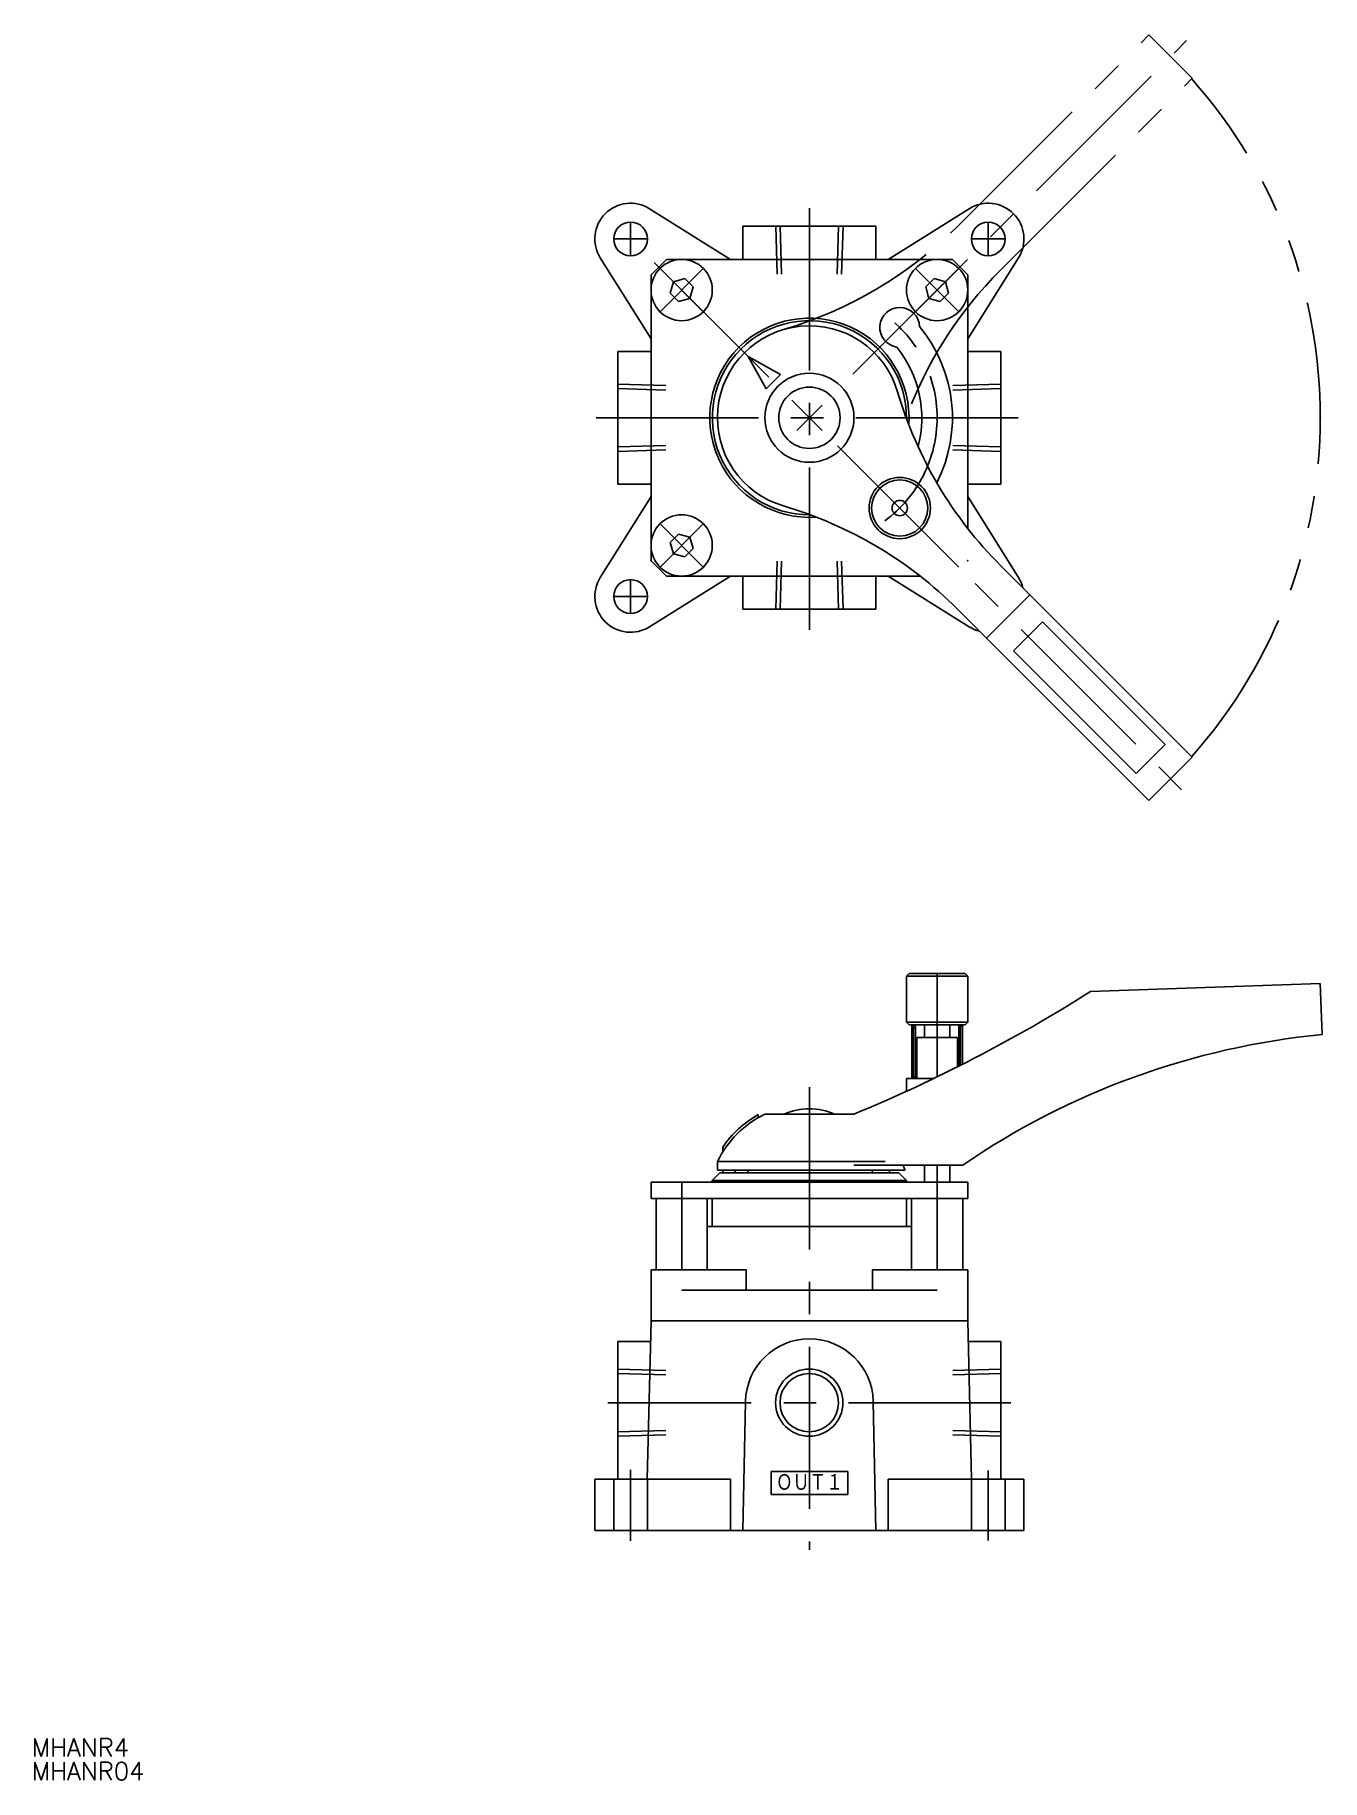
# Model space of a CAD drawing. Extents: x 1 to 253, y 0 to 342.
import ezdxf

# ---------------------------------------------------------------- set-up
doc = ezdxf.new("R2010")
doc.units = 0
for name, pattern in [('CENTER', [50.8, 31.75, -6.35, 6.35, -6.35]), ('DASHED', [19.05, 12.7, -6.35]), ('PHANTOM', [63.5, 31.75, -6.35, 6.35, -6.35, 6.35, -6.35])]:
    doc.linetypes.add(name, pattern=pattern)
doc.layers.get('0').update_dxf_attribs({"linetype": 'CONTINUOUS'})
doc.layers.add('CENTER', color=1, linetype='CENTER')
doc.styles.get("Standard").update_dxf_attribs({"font": 'txt', "bigfont": 'BIGFONT'})

# ---------------------------------------------------------------- blocks, each defined once
blk = doc.blocks.new('*U26')
at = {"color": 7, "linetype": 'CONTINUOUS', "width": 0.851241}
blk.add_text('ＯＵＴ１', height=3.5, dxfattribs=at).set_placement((145.65, 56.5))

msp = doc.modelspace()

# ---------------------------------------------------------------- linework, layer by layer
at = {"color": 3, "linetype": 'PHANTOM'}
for p, q in [((181.17, 304.19), (218.66, 341.67)), ((218.66, 341.67), (227.14, 333.19)), ((189.66, 295.7), (227.14, 333.19))]:
    msp.add_line(p, q, dxfattribs=at)
at = {"color": 7, "linetype": 'CONTINUOUS'}
for p, q in [((136.75, 297.72), (120.91, 307.65)), ((167.63, 297.72), (183.47, 307.65)), ((139.19, 304.22), (139.19, 297.72)), ((139.19, 304.22), (165.19, 304.22)), ((165.19, 304.22), (165.19, 297.72)), ((121.19, 282.16), (111.26, 298)), ((124.19, 297.72), (121.19, 294.72)), ((124.19, 297.72), (180.19, 297.72)), ((180.19, 297.72), (183.19, 294.72)), ((183.19, 282.16), (193.12, 298)), ((121.19, 238.72), (121.19, 294.72)), ((127.79, 293.95), (125.56, 293.35)), ((127.79, 293.95), (129.42, 292.32)), ((176.59, 293.95), (174.96, 292.32)), ((176.59, 293.95), (178.82, 293.35)), ((183.19, 245.05), (183.19, 294.72)), ((124.96, 291.12), (125.56, 293.35)), ((124.96, 291.12), (126.59, 289.49)), ((129.42, 292.32), (128.82, 290.09)), ((174.96, 292.32), (175.56, 290.09)), ((179.42, 291.12), (177.79, 289.49)), ((179.42, 291.12), (178.82, 293.35)), ((126.59, 289.49), (128.82, 290.09)), ((177.79, 289.49), (175.56, 290.09)), ((114.69, 279.72), (114.69, 253.72)), ((114.69, 279.72), (121.19, 279.72)), ((146.53, 275.2), (140.19, 278.72)), ((140.19, 278.72), (143.7, 272.38)), ((183.19, 279.72), (189.69, 279.72)), ((189.69, 279.72), (189.69, 253.72)), ((146.53, 275.2), (143.7, 272.38)), ((152.19, 266.72), (149.71, 269.19)), ((152.19, 266.72), (149.71, 264.24)), ((152.19, 266.72), (154.66, 269.19)), ((152.19, 266.72), (154.66, 264.24)), ((114.69, 253.72), (121.19, 253.72)), ((183.19, 253.72), (189.69, 253.72)), ((121.19, 251.27), (111.26, 235.44)), ((183.19, 251.27), (193.12, 235.44)), ((124.96, 242.32), (126.59, 243.95)), ((126.59, 243.95), (128.82, 243.35)), ((129.42, 241.12), (128.82, 243.35)), ((124.96, 242.32), (125.56, 240.09)), ((127.79, 239.49), (125.56, 240.09)), ((127.79, 239.49), (129.42, 241.12)), ((121.19, 238.72), (124.19, 235.72)), ((189.66, 237.73), (227.14, 200.25)), ((136.75, 235.72), (120.91, 225.79)), ((124.19, 235.72), (173.86, 235.72)), ((139.19, 235.72), (139.19, 229.22)), ((165.19, 235.72), (165.19, 229.22)), ((167.63, 235.72), (183.47, 225.79)), ((139.19, 229.22), (165.19, 229.22)), ((181.17, 229.25), (218.66, 191.77)), ((195.32, 232.07), (186.84, 223.58)), ((197.8, 226.77), (192.14, 221.11)), ((197.8, 226.77), (221.84, 202.73)), ((192.14, 221.11), (216.18, 197.07)), ((221.84, 202.73), (216.18, 197.07)), ((227.14, 200.25), (218.66, 191.77)), ((171.69, 157.89), (171.19, 157.39)), ((171.19, 157.39), (171.19, 148.39)), ((171.19, 157.39), (183.19, 157.39)), ((171.69, 157.89), (182.69, 157.89)), ((182.69, 157.89), (183.19, 157.39)), ((183.19, 157.39), (183.19, 148.39)), ((207.19, 154.39), (252.19, 155.96)), ((252.19, 155.96), (252.54, 145.96)), ((171.19, 148.39), (171.69, 147.89)), ((171.19, 148.39), (183.19, 148.39)), ((171.69, 147.89), (182.69, 147.89)), ((174.69, 147.89), (174.69, 145.39)), ((179.69, 147.89), (179.69, 145.39)), ((183.19, 148.39), (182.69, 147.89)), ((173.19, 145.39), (181.19, 145.39)), ((173.19, 145.39), (173.19, 137.39)), ((181.19, 145.39), (181.19, 139.66)), ((171.19, 137.39), (176.58, 137.39)), ((171.19, 137.39), (171.19, 134.86)), ((142.19, 130.29), (142.19, 129.71)), ((143.47, 130.39), (160.91, 130.39)), ((135.22, 123.89), (135.22, 122.97)), ((134.19, 121.11), (134.19, 119.39)), ((134.19, 121.11), (166.99, 121.11)), ((160.91, 120.39), (182.19, 120.39)), ((174.69, 120.39), (174.69, 117.09)), ((179.69, 120.39), (179.69, 117.09)), ((183.19, 117.09), (121.19, 117.09)), ((121.19, 117.09), (121.19, 113.89)), ((133.19, 117.39), (134.69, 118.89)), ((133.19, 117.09), (133.19, 117.39)), ((133.19, 117.39), (171.19, 117.39)), ((134.19, 119.39), (170.92, 119.39)), ((134.69, 118.89), (169.69, 118.89)), ((164.49, 119.39), (164.49, 118.89)), ((167.89, 119.39), (167.89, 118.89)), ((169.69, 118.89), (171.19, 117.39)), ((171.19, 117.09), (171.19, 117.39)), ((183.19, 117.09), (183.19, 113.89)), ((183.19, 113.89), (121.19, 113.89)), ((122.19, 113.89), (122.19, 99.89)), ((132.19, 113.89), (132.19, 99.89)), ((133.19, 108.39), (133.19, 113.89)), ((171.19, 108.39), (171.19, 113.89)), ((172.19, 113.89), (172.19, 99.89)), ((182.19, 113.89), (182.19, 99.89)), ((132.19, 108.39), (172.19, 108.39)), ((121.19, 99.89), (139.82, 99.89)), ((121.19, 89.89), (121.19, 99.89)), ((139.82, 99.89), (139.82, 95.89)), ((164.56, 99.89), (164.56, 95.89)), ((183.19, 99.89), (164.56, 99.89)), ((183.19, 89.89), (183.19, 99.89)), ((127.19, 95.89), (177.19, 95.89)), ((120.43, 58.89), (121.19, 89.89)), ((121.19, 89.89), (183.19, 89.89)), ((183.95, 58.89), (183.19, 89.89)), ((114.69, 58.89), (114.69, 85.89)), ((114.69, 85.89), (121.09, 85.89)), ((183.29, 85.89), (189.69, 85.89)), ((189.69, 58.89), (189.69, 85.89)), ((139.19, 48.89), (139.69, 74.14)), ((165.19, 48.89), (164.69, 74.14)), ((110.19, 58.89), (136.75, 58.89)), ((110.19, 48.89), (110.19, 58.89)), ((136.75, 48.89), (136.75, 58.89)), ((144.69, 60.39), (144.69, 55.89)), ((144.69, 60.39), (159.69, 60.39)), ((159.69, 60.39), (159.69, 55.89)), ((167.63, 48.89), (167.63, 58.89)), ((167.63, 58.89), (194.19, 58.89)), ((194.19, 48.89), (194.19, 58.89)), ((144.69, 55.89), (159.69, 55.89)), ((110.19, 48.89), (194.19, 48.89))]:
    msp.add_line(p, q, dxfattribs=at)
at = {"color": 3, "linetype": 'DASHED'}
for p, q in [((145.61, 304.22), (145.9, 294.82)), ((146.47, 304.22), (146.76, 294.82)), ((157.62, 294.82), (157.91, 304.22)), ((158.47, 294.82), (158.77, 304.22)), ((114.69, 273.3), (124.09, 273)), ((114.69, 272.44), (124.09, 272.15)), ((189.69, 273.3), (180.29, 273)), ((189.69, 272.44), (180.29, 272.15)), ((124.09, 261.29), (114.69, 261)), ((124.09, 260.43), (114.69, 260.14)), ((180.29, 261.29), (189.69, 261)), ((180.29, 260.43), (189.69, 260.14)), ((145.61, 229.22), (145.9, 238.62)), ((146.47, 229.22), (146.76, 238.62)), ((157.62, 238.62), (157.91, 229.22)), ((158.47, 238.62), (158.77, 229.22)), ((114.66, 79.61), (124.09, 79.32)), ((114.69, 80.47), (124.09, 80.17)), ((189.69, 80.47), (180.29, 80.17)), ((189.72, 79.61), (180.29, 79.32)), ((124.09, 68.46), (114.66, 68.17)), ((180.29, 68.46), (189.72, 68.17)), ((124.09, 67.6), (114.69, 67.31)), ((180.29, 67.6), (189.69, 67.31)), ((113.89, 58.89), (113.89, 48.89)), ((120.49, 58.89), (120.49, 48.89)), ((183.89, 58.89), (183.89, 48.89)), ((190.49, 58.89), (190.49, 48.89))]:
    msp.add_line(p, q, dxfattribs=at)
at = {"color": 7, "linetype": 'PHANTOM'}
for p, q in [((172.24, 147.54), (172.24, 137.39)), ((172.94, 147.54), (172.94, 137.39)), ((181.44, 147.89), (181.44, 139.78)), ((182.14, 147.89), (182.14, 140.14))]:
    msp.add_line(p, q, dxfattribs=at)
at = {"color": 7, "linetype": 'CONTINUOUS'}
for centre, radius in [((117.19, 301.72), 3.3), ((187.19, 301.72), 3.3), ((127.19, 291.72), 6), ((177.19, 291.72), 6), ((152.19, 266.72), 8.72), ((152.19, 266.72), 6), ((169.87, 249.04), 6), ((169.87, 249.04), 5.5), ((169.87, 249.04), 1.5), ((127.19, 241.72), 6), ((117.19, 231.72), 3.3), ((152.16, 73.89), 5.72)]:
    msp.add_circle(centre, radius, dxfattribs=at)
at = {"color": 7, "linetype": 'PHANTOM'}
msp.add_circle((172.59, 147.54), 0.35, dxfattribs=at)
at = {"color": 3, "linetype": 'CONTINUOUS'}
msp.add_circle((152.16, 73.89), 6.58, dxfattribs=at)
at = {"color": 3, "linetype": 'PHANTOM'}
for centre, radius, start, end in [((152.19, 266.72), 100, 318.4398, 41.5602), ((124.6, 360.76), 80, 286.3484, 315), ((246.23, 239.13), 80, 135, 160.1797)]:
    msp.add_arc(centre, radius, start, end, dxfattribs=at)
at = {"color": 7, "linetype": 'CONTINUOUS'}
for centre, radius, start, end in [((117.19, 301.72), 7, 57.9114, 212.0885), ((187.19, 301.72), 7, 327.9114, 122.0886), ((169.87, 284.4), 3.9, 2.5084, 261.7665), ((152.19, 266.72), 19.5, 356.0332, 273.9671), ((152.19, 266.72), 19, 359.5458, 270.4547), ((152.19, 266.72), 18, 16.3483, 253.6517), ((152.19, 266.72), 28, 332.957, 39.6014), ((152.19, 266.72), 22, 345.1402, 38.9091), ((246.23, 294.3), 80, 196.3484, 225), ((124.6, 172.68), 80, 45, 73.6516), ((117.19, 231.72), 7, 147.9114, 302.0886), ((187.19, 231.72), 7, 13.9963, 32.0886), ((187.19, 231.72), 7, 237.9114, 256.0027), ((46.47, 407.7), 300, 292.4246, 302.3942), ((266.99, -3.34), 150, 95.5274, 124.4243), ((152.19, 112.39), 20, 115.8419, 154.1581), ((152.19, 112.39), 20.5, 119.1964, 145.8768), ((152.19, 119.45), 12, 65.6981, 114.3019), ((152.19, 112.39), 20, 20.4873, 23.5782), ((137.69, 118.53), 2.5, 159.9585, 171.7959), ((137.69, 118.53), 2.5, 8.2041, 20.0415), ((152.19, 73.89), 12.5, 1.1401, 178.8599)]:
    msp.add_arc(centre, radius, start, end, dxfattribs=at)
at = {"color": 7, "linetype": 'PHANTOM'}
for centre, start, end in [((181.79, 147.89), 180, 0), ((172.59, 137.39), 0, 180.0001)]:
    msp.add_arc(centre, 0.35, start, end, dxfattribs=at)
at = {"color": 7, "linetype": 'CONTINUOUS'}
for p in [(252.19, 266.72), (121.19, 238.72), (183.19, 238.72)]:
    msp.add_point(p, dxfattribs=at)
at = {"layer": 'CENTER', "color": 1, "linetype": 'CENTER'}
for p, q in [((160.7, 275.22), (226.02, 340.55)), ((152.19, 307.75), (152.19, 223.56)), ((117.19, 305.02), (117.19, 298.42)), ((187.19, 305.02), (187.19, 298.42)), ((113.89, 301.72), (120.49, 301.72)), ((183.89, 301.72), (190.49, 301.72)), ((121.78, 297.13), (226.02, 192.89)), ((131.43, 287.48), (122.95, 295.96)), ((131.43, 295.96), (122.95, 287.48)), ((172.95, 287.48), (181.43, 295.96)), ((181.43, 287.48), (172.95, 295.96)), ((110.48, 266.72), (193.26, 266.72)), ((131.43, 245.96), (122.95, 237.48)), ((122.95, 245.96), (131.43, 237.48)), ((172.95, 245.96), (181.43, 237.48)), ((117.19, 235.02), (117.19, 228.42)), ((113.89, 231.72), (120.49, 231.72)), ((177.19, 157.89), (177.19, 137.68)), ((172.59, 147.89), (172.59, 137.39)), ((181.79, 147.89), (181.79, 139.96)), ((152.19, 135.64), (152.19, 45.07)), ((177.19, 120.39), (177.19, 99.89)), ((127.19, 117.09), (127.19, 99.89)), ((137.69, 118.89), (137.69, 119.39)), ((191.61, 73.89), (112.71, 73.89)), ((117.19, 60.76), (117.19, 46.81)), ((187.19, 60.59), (187.19, 46.9))]:
    msp.add_line(p, q, dxfattribs=at)
msp.add_arc((152.19, 266.72), 25, 306.217, 53.9473, dxfattribs=at)

# ---------------------------------------------------------------- block references
at = {"color": 7, "linetype": 'CONTINUOUS'}
msp.add_blockref('*U26', (0, 0), dxfattribs=at)

# ---------------------------------------------------------------- texts
for s, p in [('MHANR4', (0, 4.62)), ('MHANR04', (0, 0))]:
    msp.add_text(s, height=3.5, dxfattribs=at).set_placement(p)

doc.saveas('drawing.dxf')
